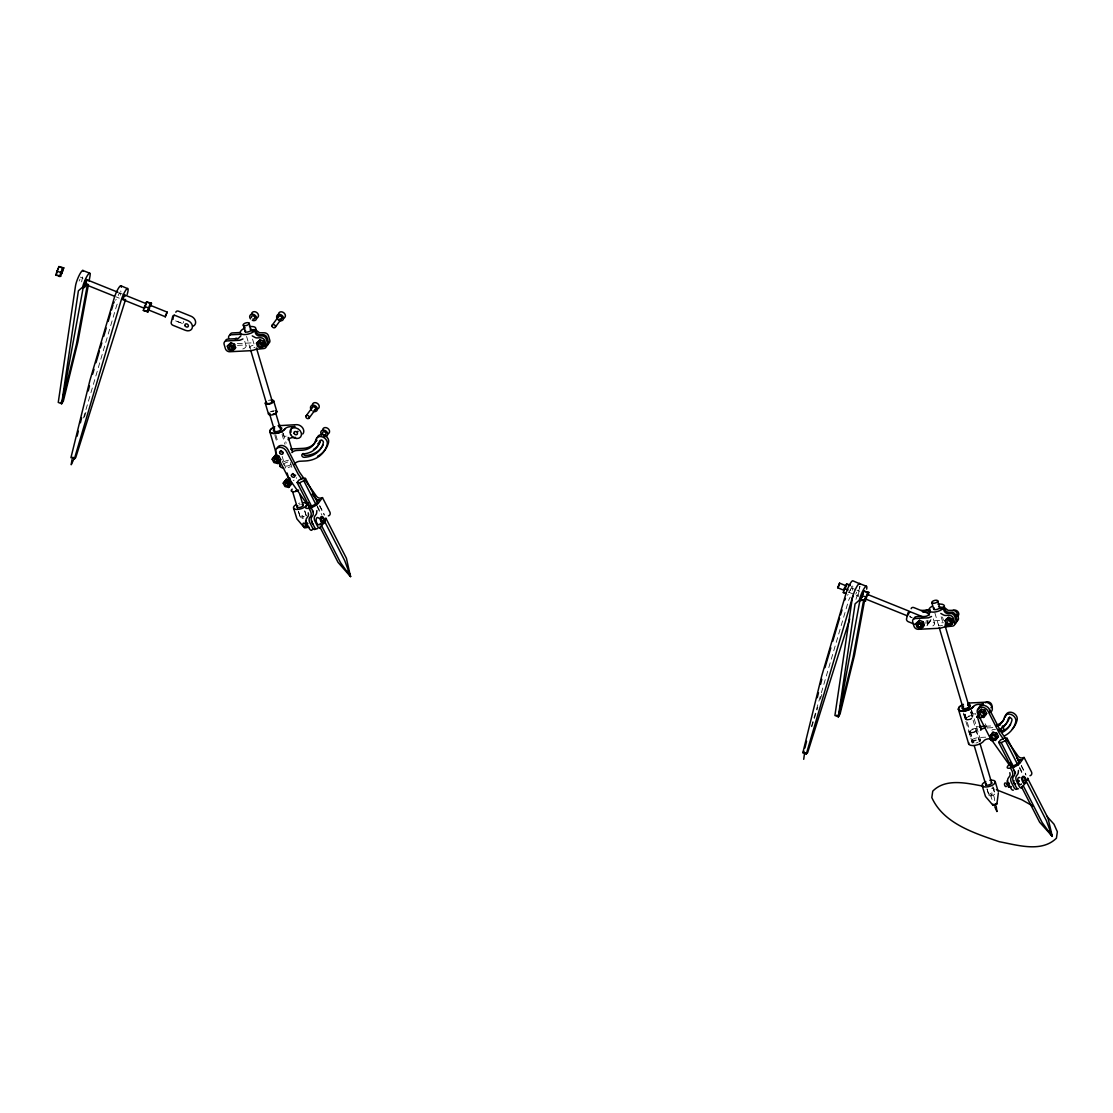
<?xml version="1.0" encoding="UTF-8"?>
<svg xmlns="http://www.w3.org/2000/svg" width="1113" height="1113" viewBox="0 0 1113 1113"><rect width="100%" height="100%" fill="white"/><g stroke="black" fill="none" stroke-linecap="round" stroke-linejoin="round"><path stroke-width="0.75" stroke-dasharray="5 3.75" d="M851.57 586.245L852.614 590.252M81.639 281.867L83.211 273.339M857.998 596.651L859.876 586.412M183.283 322.895L183.728 321.504M83.475 417.973L116.406 306.284A3.729 0.71 -68 0 1 118.284 302.124M811.474 726.344L848.329 601.326A3.729 0.71 -68 0 1 850.207 597.152M84.421 417.138L86.424 410.641M811.822 726.789L817.846 707.312M820.364 699.187L822.368 692.703M855.953 599.364L859.083 589.57A9.683 1.85 -68 0 0 859.932 586.106M80.011 279.14L79.12 281.033M856.676 592.213L855.8 594.119M848.982 592.45L850.443 589.542M926.99 625.548L930.176 621.207M237.306 343.597L254.14 342.762M237.472 345.378L243.9 345.058A3.729 1.6 -16.5 0 1 246.112 346.268A9.391 4.021 -16.5 0 1 245.472 347.284A3.729 1.6 -16.5 0 1 241.841 349.245M282.159 430.828L283.759 436.213L286.917 436.059M925.877 621.165L942.711 620.331M924.43 623.03L932.471 622.626A3.729 1.6 -16.5 0 1 934.683 623.823A9.391 4.021 -16.5 0 1 934.057 624.838A3.729 1.6 -16.5 0 1 932.638 626.007M970.731 708.397L972.331 713.781L975.503 713.628M985.673 726.233L992.003 725.913M987.996 727.902L990.64 727.777A21.147 16.625 36.3 0 0 992.879 727.526M985.701 737.168L979.357 737.474A8.083 3.464 -16.5 0 0 969.437 741.536M991.558 788.185L994.841 789.242M80.331 277.109L83.058 278.208M119.648 292.956L123.724 294.597M851.57 587.984L855.647 589.64M857.01 590.182L859.723 591.281M182.407 323.493L176.188 320.989A2.49 1.962 36.3 0 1 175.506 320.6M116.086 296.879L119.258 298.159M175.645 320.892L181.739 323.34M848.329 592.046L858.276 596.053M909.446 616.685L912.493 617.91M994.688 800.637C994.02 790.383 987.885 792.887 992.949 801.277M991.001 794.682L992.726 794.042M302.416 517.128C308.176 516.154 297.797 515.569 303.39 520.425M1021.275 765.382L1025.852 774.245M319.681 505.525L324.259 514.401M1021.247 765.925L1025.977 775.135M1019.564 767.177L1022.708 773.312M1019.536 768.248L1021.901 772.853M985.172 723.756L988.163 729.613M319.654 506.067L324.37 515.277M317.177 505.775L321.894 514.999M317.163 506.86L321.101 514.54M282.076 460.977L284.316 465.359M120.691 295.209L119.675 292.789M992.977 787.239L994.841 793.472M304.865 511.229L306.27 515.903M971.719 710.4L980.609 740.493M970.939 712.195L972.317 716.814M976.143 729.738L979.343 740.521M942.53 617.061L943.476 620.289M970.633 711.93L979.482 741.815M992.782 786.654L994.744 793.291M941.139 616.685L943.045 623.141M965.068 714.184L966.432 718.803M970.272 731.728L973.458 742.51M934.837 612.79L938.774 626.076M964.86 714.073L973.221 742.301M987.008 788.797L988.984 795.447M963.427 712.974L972.192 742.51M963.83 714.449L965.208 719.068M969.033 731.992L972.233 742.761M933.334 618.884L934.642 623.308M283.272 433.388L286.194 443.238M282.048 434.362L284.998 444.324M290.423 462.591L292.886 470.896M304.698 510.742L306.172 515.722A3.116 1.336 -16.5 0 0 302.973 515.5A3.116 1.336 -16.5 0 0 300.287 517.42M252.554 339.117L254.474 345.587M246.585 336.418L250.188 348.508M275.787 434.849L278.25 443.155M282.187 456.441L285.638 468.058M298.437 511.229L300.399 517.879A3.116 1.336 -16.5 0 0 303.459 518.143M274.855 435.406L277.29 443.614M244.749 341.315L246.056 345.74M987.092 789.173L988.887 795.266M298.521 511.618L300.301 517.698M852.683 585.981L852.85 587.052M120.761 290.952L120.927 292.023M290.813 464.594A4.355 1.864 -16.5 0 1 284.858 466.027M283.926 464.135A4.355 1.864 -16.5 0 1 287.808 462.006M283.759 436.213A8.083 3.464 -16.5 0 1 285.777 436.296M290.437 466.709A8.083 3.464 -16.5 0 1 288.156 467.446M284.038 461.7A8.083 3.464 -16.5 0 1 288.531 460.198M254.947 347.2A3.116 1.336 -16.5 0 1 253.889 347.757M250.481 348.119A3.116 1.336 -16.5 0 1 250.787 346.199A3.116 1.336 -16.5 0 1 254.807 345.183M271.697 411.81A3.116 1.336 -16.5 0 1 273.826 411.337M270.111 411.963A4.355 1.864 -16.5 0 1 274.285 410.711M268.497 400.471A4.355 1.864 -16.5 0 1 270.25 400.026M296.392 477.574A4.355 1.864 -16.5 0 1 296.267 478.409M294.055 480.134A4.355 1.864 -16.5 0 1 293.22 480.468M119.091 293.262A5.955 1.141 -68 0 1 118.228 295.557M116.225 299.341A5.955 1.141 -68 0 1 115.432 300.176M298.521 503.452A6.845 2.936 -16.5 0 1 299.898 503.034M299.383 504.857A3.116 1.336 -16.5 0 1 300.315 504.592M851.014 588.29A5.955 1.141 -68 0 1 850.151 590.586M848.148 594.37A5.955 1.141 -68 0 1 847.355 595.205M972.512 743.178A4.355 1.864 -16.5 0 1 976.602 739.533A4.355 1.864 -16.5 0 1 980.108 741.536M972.331 713.781A8.083 3.464 -16.5 0 1 975.934 714.296M976.171 726.706A8.083 3.464 -16.5 0 1 978.188 726.775M995.509 729.321A25.376 19.951 36.3 0 1 993.088 729.572A1.989 1.558 36.3 0 0 991.892 730.295M974.098 742.941A3.116 1.336 -16.5 0 1 974.209 741.091A3.116 1.336 -16.5 0 1 978.174 739.978A3.116 1.336 -16.5 0 1 979.023 741.564M978.035 742.274A3.116 1.336 -16.5 0 1 975.962 742.983M911.505 617.395A2.49 1.962 36.3 0 1 909.878 615.851M926.99 620.289A6.219 4.883 36.3 0 1 926.28 626.285M930.927 619.287A6.219 4.883 36.3 0 1 925.167 622.779M942.474 625.325A3.116 1.336 -16.5 0 1 938.829 625.576A3.116 1.336 -16.5 0 1 939.511 623.656A3.116 1.336 -16.5 0 1 943.393 622.751M967.809 719.36A3.116 1.336 -16.5 0 0 972.372 717.134A3.116 1.336 -16.5 0 0 967.934 716.939A3.116 1.336 -16.5 0 0 967.809 719.36M967.002 719.972A4.355 1.864 -16.5 0 0 973.569 716.953A4.355 1.864 -16.5 0 0 967.545 716.508A4.355 1.864 -16.5 0 0 967.002 719.972M971.635 732.284A3.116 1.336 -16.5 0 0 976.212 730.058A3.116 1.336 -16.5 0 0 971.774 729.864A3.116 1.336 -16.5 0 0 971.635 732.284M970.842 732.897A4.355 1.864 -16.5 0 0 977.409 729.878A4.355 1.864 -16.5 0 0 971.385 729.432A4.355 1.864 -16.5 0 0 970.842 732.897M990.167 795.906A3.116 1.336 -16.5 0 0 994.855 793.75A3.116 1.336 -16.5 0 0 990.556 793.43A3.116 1.336 -16.5 0 0 990.167 795.906"/><path stroke-width="1.5" d="M998.361 792.79L996.928 803.739M276.664 454.744L269.847 431.774L270.64 429.507L273.826 427.225M968.644 743.804L958.432 709.329L959.211 707.075L962.397 704.793M316.857 510.575L316.704 512.397A4.563 2.379 75.3 0 1 316.37 513.956L314.729 516.307A3.729 1.948 75.3 0 0 314.979 521.301L317.581 526.379A3.729 1.948 75.3 0 0 320.001 528.091L325.413 519.854M1018.451 770.433L1018.298 772.255A4.563 2.379 75.3 0 1 1017.978 773.813L1016.336 776.164A3.729 1.948 75.3 0 0 1016.572 781.159L1019.174 786.237A3.729 1.948 75.3 0 0 1021.595 787.948L1025.143 783.218M83.767 286.361L84.157 284.525L83.767 286.361A5.955 1.141 -68 0 0 85.993 285.276A3.729 0.71 -68 0 1 86.647 284.218M860.446 599.434L860.836 597.611L860.446 599.434A5.955 1.141 -68 0 0 861.685 599.935M309.15 527.353L307.035 527.395L305.338 524.07L305.741 520.703M320.892 520.119L321.198 517.656L322.728 517.615L323.98 520.049L323.688 522.512L322.144 522.554L319.946 518.352L322.728 517.615M1010.743 787.211L1008.628 787.253L1006.931 783.928L1007.335 780.547M1025.574 779.907L1025.282 782.369L1023.737 782.411L1022.499 779.976L1022.791 777.514L1024.336 777.472L1025.574 779.907L1022.791 780.644M71.969 459.641L71.232 464.733L73.388 460.086M804.407 754.211L803.711 759.303M83.35 271.029A9.683 1.85 -68 0 0 79.593 274.535A9.683 1.85 -68 0 0 75.503 285.874L58.252 402.405L61.646 403.769L78.397 290.799L82.599 287.126A9.683 1.85 -68 0 1 87.704 275.05A9.683 1.85 -68 0 1 90 276.08L89.068 281.144M860.001 583.949A9.683 1.85 -68 0 0 856.175 587.789A9.683 1.85 -68 0 0 852.182 598.947L834.917 715.478L838.312 716.842L855.076 603.872L859.278 600.199A9.683 1.85 -68 0 1 864.37 588.123A9.683 1.85 -68 0 1 866.679 589.153M87.092 280.907C86.995 277.207 83.586 287.919 86.383 282.897M125.046 296.211C125.324 292.636 121.637 301.47 123.877 299.077M861.949 596.457L862.06 597.5M83.322 286.904L61.883 403.379L76.421 344.251L87.343 284.9A3.729 0.71 -68 0 0 87.398 284.01M88.456 284.511L77.896 341.914L63.358 401.042L61.646 403.769M860.001 599.977L838.562 716.452L853.087 657.324L863.702 599.67M144.523 307.661L146.318 303.779M150.185 306.423L150.227 305.282L148.488 309.873M861.963 596.387L861.921 597.528M55.65 275.078L58.864 266.564L63.803 267.885L60.589 276.4L55.65 275.078L56.819 274.869M59.42 276.594L62.634 268.094L63.803 267.885M77.103 436.199L78.341 431.176M80.4 422.801L81.639 417.765M88.219 390.955L89.457 385.919M143.327 310.416L148.266 311.737L143.327 310.416L146.54 301.915L151.479 303.223L150.798 305.992M147.111 311.946L150.311 303.432L151.479 303.223M849.706 618.953L807.69 752.499L806.271 754.044L802.876 752.68L821.811 675.577L846.103 593.173A9.683 1.85 -68 0 1 849.887 584.102A9.683 1.85 -68 0 1 853.031 580.875L859.25 583.56M804.922 748.006L806.563 741.3M817.262 697.712L818.5 692.689M820.559 684.314L821.797 679.278M845.824 593.591L843.306 592.575L844.322 588.429L846.52 584.075L850.193 584.881M860.669 599.573L865.622 600.895L860.669 599.573L863.883 591.073L868.822 592.38L868.14 595.149M868.822 592.38L867.653 592.589L864.453 601.103L854.561 654.987L840.037 714.115L838.312 716.842M929.745 612.484C928.854 618.661 920.381 615.712 916.444 616.672A3.729 2.936 36.3 0 0 913.954 618.814M907.93 615.002L909.864 611.607M844.6 589.375L846.423 585.911M92.56 374.26L94.021 369.307M95.968 362.713L99.377 351.152M100.351 347.854L101.812 342.887M103.759 336.293L106.194 328.029M108.142 321.434L110.577 313.17M111.55 309.873L113.011 304.92M121.345 287.265A9.683 1.85 -68 0 0 118.785 287.711A9.683 1.85 -68 0 0 114.18 298.131L89.875 380.535L70.954 457.638L74.348 459.001L120.969 300.872A9.683 1.85 -68 0 1 126.687 289.018A9.683 1.85 -68 0 1 127.146 294.528M824.97 667.647L830.813 647.836M832.761 641.227L839.578 618.118M840.552 614.821L842.012 609.868M806.271 754.044L852.892 595.914M839.216 585.174L839.55 583.142L837.658 587.747L844.002 590.307M125.588 299.425L75.767 457.471L74.348 459.001M240.965 335.75L238.238 338.547L227.873 339.103A3.729 2.936 36.3 0 0 225.369 341.26M1027.007 779.712L1025.546 782.745M57.292 270.821L57.222 272.852M173.072 317.205L173.044 319.306M149.615 308.051L149.128 309.052M862.533 594.759L863.034 593.758M173.378 316.495L174.268 315.104M85.103 281.033L85.562 280.156M838.799 586.203L837.658 587.747M862.672 594.467L863.132 593.591M57.751 269.736L58.46 268.595M866.471 598.21L865.705 599.044L867.667 594.787M860.586 598.251L859.904 598.961M227.316 346.143L231.017 342.721L234.593 344.293L235.608 347.715L234.467 349.273L231.907 351.138L228.332 349.579L227.316 346.143L231.017 342.721M234.467 349.273L233.452 345.837L234.593 344.293M256.505 343.194L260.205 339.771L263.795 341.343L264.811 344.766L263.67 346.324L261.11 348.188L257.52 346.63L256.505 343.194L260.205 339.771M272.142 325.233L278.473 316.621M263.67 346.324L262.654 342.887L263.795 341.343M275.314 327.18L281.645 318.568M261.11 348.188L264.811 344.766M272.17 459.238L275.287 455.287L278.973 456.205L280.685 459.53L277.568 463.481L273.881 462.563L272.17 459.238L273.311 457.693M275.287 455.287L274.146 456.831L277.833 457.749L279.544 461.074L280.685 459.53M306.117 415.859L312.447 407.247M277.833 457.749L278.973 456.205M309.038 418.168A1.864 1.461 36.3 0 0 307.647 415.455A1.864 1.461 36.3 0 0 306.033 417.417A1.864 1.461 36.3 0 0 309.038 418.168L315.382 409.556M277.568 463.481L278.709 461.937M283.231 483.195L286.347 479.23L290.034 480.162L291.731 483.487L290.59 485.031L288.893 481.706L285.206 480.788L283.231 483.195L284.928 486.52L288.615 487.438L291.731 483.487M285.206 480.788L286.347 479.23M288.893 481.706L290.034 480.162M288.615 487.438L289.756 485.894M310.485 508.613L297.101 482.499L298.813 480.176L303 478.145L305.477 478.423L318.081 502.993M297.101 482.499L299.592 482.792L303.779 480.746L305.477 478.423M308.802 502.7L306.075 506.401A6.219 2.059 -27.1 0 0 308.927 508.154L310.471 511.159A3.729 1.948 75.3 0 1 310.708 516.14L309.609 517.656A3.729 1.948 75.3 0 0 309.845 522.651L312.447 527.729A3.729 1.948 75.3 0 0 315.424 528.995M308.927 508.154L310.346 506.234A4.981 1.656 -27.1 0 1 308.899 504.829M328.363 515.889A3.729 2.936 36.3 0 0 329.838 511.952L322.478 497.608L318.388 503.159A6.219 2.059 -27.1 0 1 310.986 507.611L312.391 505.692A4.981 1.656 -27.1 0 0 317.08 502.686A4.981 1.656 -27.1 0 0 316.454 500.85M312.725 528.981L311.793 530.247A3.729 1.948 75.3 0 1 309.372 528.536L306.757 523.458A3.729 1.948 75.3 0 1 306.52 518.463L308.162 516.126A4.563 2.379 75.3 0 0 308.496 514.554L308.231 512.856M915.888 623.711L919.588 620.289L923.164 621.847L924.193 625.283L923.053 626.828L920.493 628.706L916.903 627.134L915.888 623.711L919.588 620.289M923.053 626.828L922.037 623.405L923.164 621.847M920.493 628.706L924.193 625.283M946.106 624.184L945.09 620.762L946.231 619.204L948.791 617.339L952.366 618.898L953.382 622.334L952.241 623.878L949.681 625.756L947.302 624.713M945.09 620.762L948.791 617.339M952.241 623.878L951.225 620.456L952.366 618.898M949.681 625.756L950.822 624.212M979.245 715.409L978.104 713.196L979.245 711.638M985.478 715.033L986.619 713.489L984.908 710.15L981.221 709.231L980.094 710.79L983.781 711.708L985.478 715.033L983.502 717.44L981.04 716.828M983.781 711.708L984.908 710.15M983.502 717.44L986.619 713.489M991.029 738.378L989.888 736.166L991.029 734.622M997.262 738.002L998.403 736.458L996.692 733.133L993.005 732.201L991.864 733.759L995.551 734.677L997.262 738.002L995.272 740.409L991.586 739.491M995.551 734.677L996.692 733.133M995.272 740.409L998.403 736.458M1011.3 766.927L998.709 742.357L1000.42 740.034L1004.608 738.002L1007.084 738.281L1019.675 762.85M998.709 742.357L1001.185 742.649L1005.373 740.604L1007.084 738.281M1010.395 762.558L1007.668 766.259A6.219 2.059 -27.1 0 0 1010.534 768.012L1012.065 771.017A3.729 1.948 75.3 0 1 1012.301 775.998L1011.202 777.514A3.729 1.948 75.3 0 0 1011.439 782.509L1014.04 787.587A3.729 1.948 75.3 0 0 1017.018 788.853M1010.534 768.012L1011.94 766.092A4.981 1.656 -27.1 0 1 1011.453 763.629M1029.97 775.747A3.729 2.936 36.3 0 0 1031.431 771.81L1024.085 757.452L1019.995 763.017A6.219 2.059 -27.1 0 1 1012.58 767.469L1013.999 765.549A4.981 1.656 -27.1 0 0 1018.673 762.544A4.981 1.656 -27.1 0 0 1018.047 760.708M995.495 804.156L994.452 804.713M995.69 804.115L994.521 804.629M1021.539 786.891L1039.639 822.215L1052.258 836.308L1048.015 818.138L1027.549 778.21M269.847 431.774L270.473 432.651C275.384 434.752 281.812 432.623 285.192 428.63A3.729 1.6 -16.5 0 1 289.756 426.78L295.042 426.516A6.219 4.883 36.3 0 0 290.855 430.494L291.063 432.192M958.432 709.329L959.058 710.205C963.969 712.306 970.397 710.191 973.764 706.199A3.729 1.6 -16.5 0 1 978.327 704.348L983.614 704.084A6.219 4.883 36.3 0 0 979.426 708.049M978.104 713.196L981.221 709.231M989.888 736.166L993.005 732.201M802.876 752.68L804.101 751.358M996.914 811.474L996.205 806.369M1025.574 781.729L1027.981 778.446M233.048 349.593L235.608 347.715M242.94 338.95L239.768 340.258L226.496 340.968A3.729 2.936 36.3 0 0 224.116 344.362L225.396 348.675A3.729 2.936 36.3 0 0 229.695 351.736L249.896 350.734A8.083 3.464 -16.5 0 0 255.559 349.426L263.739 348.55A3.729 2.936 36.3 0 0 266.132 345.155L264.852 340.842A3.729 2.936 36.3 0 0 260.553 337.782L256.686 337.907A4.73 3.715 36.3 0 1 254.766 337.295L252.248 335.889M931.525 616.519L928.339 617.826L915.081 618.536A3.729 2.936 36.3 0 0 912.702 621.93L913.982 626.243A3.729 2.936 36.3 0 0 918.267 629.304L938.468 628.302A8.083 3.464 -16.5 0 0 944.144 626.995L952.325 626.118A3.729 2.936 36.3 0 0 954.704 622.71L953.424 618.411A3.729 2.936 36.3 0 0 949.125 615.336L945.257 615.475A4.73 3.715 36.3 0 1 943.337 614.863L940.819 613.458M322.687 522.595L326.387 518.588A4.981 1.656 -27.1 0 0 325.441 518.338M167.159 312.099L165.267 316.704L167.159 312.099L149.698 305.073M305.352 527.006L306.659 526.95M72.888 457.179L73.792 458.18M322.478 497.608L320.836 498.04A3.729 2.936 36.3 0 1 316.454 496.217L299.383 472.023L287.933 449.694A6.219 4.883 36.3 0 0 282.326 445.52A6.219 4.883 36.3 0 0 277.193 448.066M316.468 500.683L319.473 499.89A3.729 2.936 36.3 0 1 315.09 498.068L312.238 494.033M305.338 524.07L307.898 523.402M321.198 520.787L323.98 520.049M1024.085 757.452L1022.43 757.897A3.729 2.936 36.3 0 1 1018.061 756.075L1000.977 731.881L989.527 709.551M1018.061 760.541L1021.066 759.748A3.729 2.936 36.3 0 1 1016.684 757.925M1006.931 783.928L1009.491 783.26M1008.628 787.253L1011.202 786.585M806.049 753L804.741 752.819M843.306 592.575L844.475 592.38M278.306 425.723L296.406 424.665A6.219 4.883 36.3 0 1 302.68 427.949A6.219 4.883 36.3 0 1 302.792 433.987M61.243 402.35L60.672 402.405M250.022 329.031A3.116 1.336 -16.5 0 1 251.065 329.796L255.67 329.573L256.31 331.716A3.742 2.949 36.3 0 0 260.623 334.776L262.835 334.679A3.729 2.936 36.3 0 1 267.12 337.74L268.4 342.053A3.729 2.936 36.3 0 1 266.021 345.447M265.117 346.686A3.729 2.936 36.3 0 0 267.496 343.291L266.216 338.978A3.729 2.936 36.3 0 0 261.917 335.917L259.719 336.029A3.742 2.949 36.3 0 1 255.392 332.968L254.752 330.811L250.161 331.034A3.116 1.336 -16.5 0 1 246.126 332.064A3.116 1.336 -16.5 0 1 245.583 330.352M240.227 332.523L232.422 332.912A3.729 2.936 36.3 0 0 229.932 335.055M240.7 334.29L231.059 334.776A3.729 2.936 36.3 0 0 228.68 338.171M295.585 437.423L292.942 437.548A3.729 1.6 -16.5 0 0 288.17 439.677A8.083 3.464 -16.5 0 0 288.323 437.492L292.163 450.417M290.757 448.984L303.432 448.344A21.147 16.625 36.3 0 0 316.635 439.705M938.593 606.599A3.116 1.336 -16.5 0 1 939.65 607.364L944.241 607.128L944.881 609.284A3.742 2.949 36.3 0 0 949.208 612.345L951.406 612.247A3.729 2.936 36.3 0 1 955.705 615.308L956.985 619.621A3.729 2.936 36.3 0 1 954.606 623.016M954.898 623.948A3.729 2.936 36.3 0 0 956.067 620.859L954.787 616.546A3.729 2.936 36.3 0 0 950.502 613.486L948.304 613.583A3.742 2.949 36.3 0 1 943.963 610.522L943.337 608.366L938.732 608.602A3.116 1.336 -16.5 0 1 934.711 609.632A3.116 1.336 -16.5 0 1 934.155 607.921M921.008 610.481L930.371 610.007M922.844 612.178L929.953 611.858M968.073 703.096A8.083 3.464 -16.5 0 1 969.145 703.013L984.991 702.22A6.219 4.883 36.3 0 1 991.252 705.503A6.219 4.883 36.3 0 1 991.377 711.555M979.329 726.552L985.673 726.233M991.196 738.684L988.553 738.809A3.729 1.6 -16.5 0 0 983.781 740.938A8.083 3.464 -16.5 0 1 974.432 745.446A8.083 3.464 -16.5 0 1 968.7 742.719M1052.258 836.308L1048.488 830.868M1052.008 836.433L1049.962 830.145M983.475 786.237C967.183 783.232 945.758 777.876 932.75 791.148L931.818 797.562C943.434 823.509 974.32 833.122 999.251 841.706C1017.352 845.059 1041.448 852.864 1056.418 838.2L1057.35 831.787L1053.997 824.204L1046.61 815.982M837.519 715.478L836.781 715.172M996.469 789.785L1021.929 799.816L1032.92 806.09M82.696 270.431L89.624 273.144M859.361 583.504L866.29 586.217M58.864 266.564L62.634 268.094M146.54 301.915L150.311 303.432M846.52 584.075L850.29 585.591M863.883 591.073L867.653 592.589M86.244 279.488L117.978 292.274M124.322 294.834L146.526 303.793M839.55 583.142L845.894 585.702M868.098 594.648L909.349 611.274M923.178 616.978L910.712 611.955A2.49 1.962 36.3 0 0 907.971 612.999L906.539 618.856A2.49 1.962 36.3 0 0 908.319 621.722L914.552 624.24M56.666 270.918L60.45 272.448M144.356 306.27L148.126 307.786M844.322 588.429L848.106 589.946M861.699 595.427L865.469 596.944M84.351 284.093L114.5 296.239M122.43 299.439L144.648 308.398M147.82 309.664L165.267 316.704M864.634 598.613L907.457 615.879M58.071 275.384L60.589 276.4M121.108 285.832L127.327 288.517M947.65 618.884L951.225 620.456M918.448 621.833L922.037 623.405M259.065 341.329L262.654 342.887M229.876 344.279L233.452 345.837M982.111 785.555L985.492 796.463L992.824 805.102M293.54 508.001L296.907 518.895L304.252 527.534M944.895 607.921L948.151 610.369L952.77 610.383A3.729 2.936 36.3 0 1 957.069 613.444L958.349 617.757A3.729 2.936 36.3 0 1 956.957 620.943M256.31 330.366L259.566 332.801L264.198 332.815A3.729 2.936 36.3 0 1 268.497 335.889L269.777 340.188A3.729 2.936 36.3 0 1 269.165 342.874M1003.397 739.115L999.613 733.745L988.163 711.416A6.219 4.883 36.3 0 0 980.358 707.312A6.219 4.883 36.3 0 0 977.798 713.906L989.805 737.321L1009.769 765.591M301.804 479.258L298.006 473.888L286.57 451.558A6.219 4.883 36.3 0 0 278.751 447.454A6.219 4.883 36.3 0 0 276.205 454.062L277.707 456.984M308.162 505.733L288.197 477.463L279.21 459.906M346.894 571.011L350.484 576.576L346.421 558.281L325.956 518.352M1005.373 740.604L1017.964 765.174M1025.838 780.533L1046.303 820.462L1052.202 836.378L1042.116 822.493L1023.223 785.639M1001.185 742.649L1013.776 767.219M1011.94 766.092L1015.529 773.076M303.779 480.746L316.37 505.316M324.245 520.675L344.71 560.604L350.609 576.52L348.926 571.832M299.592 482.792L312.183 507.361M320.836 524.251L340.522 562.635L350.484 576.576L338.046 562.357L319.932 527.033M310.346 506.234L313.212 511.827M994.772 806.8L996.928 811.488M977.381 716.675L980.734 727.972M995.217 781.618L998.055 791.218M969.145 703.013L969.993 705.879M937.647 600.686L939.622 607.322M945.034 625.589L969.145 706.95M979.983 743.484L991.794 783.329M931.873 602.829L933.849 609.465M939.261 627.732L963.385 709.092M974.209 745.627L986.021 785.472M273.659 400.861L276.859 411.629M249.062 323.118L251.037 329.754M256.449 348.021L272.198 401.153M275.648 412.784L280.573 429.381M299.773 494.144L303.223 505.761M243.302 325.26L245.263 331.911M250.675 350.178L266.438 403.309M269.388 413.271L275.301 433.194M287.112 473.039L289.074 479.689M292.524 491.306L297.449 507.918M265.325 403.365L268.525 414.133M278.612 461.311L280.059 466.236M1009.825 772.7L1010.089 774.411A4.563 2.379 75.3 0 1 1009.755 775.984L1008.128 778.321A3.729 1.948 75.3 0 0 1008.364 783.315L1010.966 788.394A3.729 1.948 75.3 0 0 1013.387 790.105M279.196 427.309A4.355 1.864 -16.5 0 1 281.255 429.562A4.355 1.864 -16.5 0 1 275.05 431.621A4.355 1.864 -16.5 0 1 274.619 428.825M298.089 431.635A1.864 1.461 36.3 0 1 297.338 431.357M284.984 428.908A8.083 3.464 -16.5 0 1 272.142 433.347A8.083 3.464 -16.5 0 1 274.841 426.766M278.361 425.723A8.083 3.464 -16.5 0 1 280.559 425.444M291.189 449.652A8.083 3.464 -16.5 0 1 292.009 452.601A3.729 1.6 -16.5 0 1 296.781 450.473L302.054 450.209A21.147 16.625 36.3 0 0 315.897 439.607A6.219 4.883 36.3 0 1 322.742 436.992A6.219 4.883 36.3 0 1 327.222 444.157A33.585 26.392 36.3 0 1 305.254 460.977L299.967 461.241A3.729 1.6 -16.5 0 0 295.195 463.37A8.083 3.464 -16.5 0 1 294.124 464.566M283.718 467.975A8.083 3.464 -16.5 0 1 280.114 465.164M320.447 441.402A25.376 19.951 36.3 0 1 313.449 449.499M323.118 445.075A29.355 23.081 36.3 0 1 305.532 455.467A1.989 1.558 36.3 0 1 303.181 453.436M317.511 456.316A33.585 26.392 36.3 0 0 328.585 442.292A6.219 4.883 36.3 0 0 324.106 435.127A6.219 4.883 36.3 0 0 317.261 437.757M175.84 312.252A2.49 1.962 36.3 0 1 178.581 311.209L191.046 316.231A6.219 4.883 36.3 0 1 195.498 321.212A6.219 4.883 36.3 0 1 193.245 326.081M235.177 338.755A1.864 1.461 36.3 0 1 237.25 338.644M268.372 343.388A3.729 2.936 36.3 0 1 267.384 343.597M249.437 326.679A8.083 3.464 -16.5 0 1 255.67 329.573M254.752 330.811A8.083 3.464 -16.5 0 1 242.078 334.276A8.083 3.464 -16.5 0 1 245.263 327.862M262.209 344.71A1.864 1.461 36.3 0 1 259.816 341.997M233.452 347.367A1.864 1.461 36.3 0 1 230.349 345.42M278.389 317.678A1.864 1.461 36.3 0 1 279.878 315.981A1.864 1.461 36.3 0 1 281.798 318.068A1.864 1.461 36.3 0 1 279.641 319.028M277.93 319.626A3.729 2.936 36.3 0 1 278.542 314.436A3.729 2.936 36.3 0 1 283.537 318.318A3.729 2.936 36.3 0 1 278.542 320.113M278.598 315.216A3.729 2.936 36.3 0 1 280.866 311.821A3.729 2.936 36.3 0 1 285.192 314.659A3.729 2.936 36.3 0 1 283.231 318.248M295.613 475.265A1.864 1.461 36.3 0 1 292.747 473.512M283.147 452.462A1.864 1.461 36.3 0 1 280.963 450.528M317.469 528.452A3.729 1.948 75.3 0 1 314.492 527.186L311.89 522.108A3.729 1.948 75.3 0 1 311.654 517.114L312.767 515.611A3.729 1.948 75.3 0 0 312.516 510.617M313.296 524.348A1.864 0.974 75.3 0 1 312.238 523.096A1.864 0.974 75.3 0 1 312.155 521.218M271.266 400.569A3.116 1.336 -16.5 0 1 272.115 402.155A3.116 1.336 -16.5 0 1 268.358 403.657A3.116 1.336 -16.5 0 1 266.591 402.433M275.69 412.2A3.116 1.336 -16.5 0 1 275.593 412.561M274.327 413.646A3.116 1.336 -16.5 0 1 272.977 414.189M269.986 414.133A3.116 1.336 -16.5 0 1 269.68 413.563M271.085 399.943A4.355 1.864 -16.5 0 1 273.2 402.141A4.355 1.864 -16.5 0 1 267.12 404.269A4.355 1.864 -16.5 0 1 266.285 401.626M275.732 410.822A4.355 1.864 -16.5 0 1 273.687 414.523A4.355 1.864 -16.5 0 1 268.65 413.299M289.923 480.26A3.116 1.336 -16.5 0 1 290.034 478.409M297.06 490.36A3.116 1.336 -16.5 0 1 295.71 490.903M288.267 480.426A4.355 1.864 -16.5 0 1 289.644 477.908M298.632 490.082A4.355 1.864 -16.5 0 1 292.705 491.723A4.355 1.864 -16.5 0 1 292.204 489.122M113.54 303.39A3.729 0.71 -68 0 1 114.208 301.901M244.234 327.375A1.864 1.461 36.3 0 1 244.373 326.206M251.468 317.525A1.864 1.461 36.3 0 1 252.888 315.828A1.864 1.461 36.3 0 1 254.877 317.775A1.864 1.461 36.3 0 1 252.943 318.972M250.481 318.916A3.729 2.936 36.3 0 1 251.844 314.242A3.729 2.936 36.3 0 1 256.602 317.956A3.729 2.936 36.3 0 1 252.303 320.321M251.552 314.381A3.729 2.936 36.3 0 1 254.404 311.668A3.729 2.936 36.3 0 1 258.355 314.729A3.729 2.936 36.3 0 1 256.31 318.095M312.21 407.706A1.864 1.461 36.3 0 1 313.991 406.843A1.864 1.461 36.3 0 1 315.633 408.554A1.864 1.461 36.3 0 1 314.436 410.015M311.751 410.419A3.729 2.936 36.3 0 1 312.197 405.299A3.729 2.936 36.3 0 1 317.358 408.708A3.729 2.936 36.3 0 1 313.045 411.267M312.35 404.673A3.729 2.936 36.3 0 1 317.65 403.588A3.729 2.936 36.3 0 1 317.706 408.888M317.066 409.055A3.729 2.936 36.3 0 1 316.356 409.083M277.54 460.226A1.864 1.461 36.3 0 1 275.259 458.18M322.7 433.75A1.864 1.461 36.3 0 1 323.716 431.733A1.864 1.461 36.3 0 1 325.97 433.5A1.864 1.461 36.3 0 1 324.161 434.905M319.445 441.555A1.864 1.461 36.3 0 1 318.972 443.419M318.429 443.572A1.864 1.461 36.3 0 1 317.831 443.517M316.217 441.263A1.864 1.461 36.3 0 1 316.857 440.484M321.56 434.78A3.729 2.936 36.3 0 1 322.742 430.175A3.729 2.936 36.3 0 1 327.639 433.43A3.729 2.936 36.3 0 1 324.092 436.463M322.645 430.258A3.729 2.936 36.3 0 1 327.667 428.296A3.729 2.936 36.3 0 1 328.029 433.82M288.977 484.099A1.864 1.461 36.3 0 1 286.347 482.513M304.99 525.837A1.864 0.974 75.3 0 1 303.696 526.477A1.864 0.974 75.3 0 1 302.945 523.875A1.864 0.974 75.3 0 1 304.322 523.527M320.168 523.597A3.729 1.948 75.3 0 1 317.483 524.014A3.729 1.948 75.3 0 1 316.217 518.978A3.729 1.948 75.3 0 1 318.819 518.213M302.597 502.617A6.845 2.936 -16.5 0 1 305.685 506.318A6.845 2.936 -16.5 0 1 295.641 509.337A6.845 2.936 -16.5 0 1 296.044 504.592M307.731 527.019A2.212 0.946 -16.5 0 1 304.865 527.771A2.212 0.946 -16.5 0 1 304.433 526.574M302.04 504.509A3.116 1.336 -16.5 0 1 302.388 506.373A3.116 1.336 -16.5 0 1 298.145 507.542A3.116 1.336 -16.5 0 1 297.797 505.678M306.618 524.626A1.864 0.974 75.3 0 1 306.409 523.75M306.534 522.623A1.864 0.974 75.3 0 1 306.701 522.387M844.934 599.963A3.729 0.71 -68 0 1 845.463 598.432M1008.851 785.472A1.864 0.974 75.3 0 1 1008.601 785.208M1006.458 786.181A1.864 0.974 75.3 0 1 1005.178 786.209A1.864 0.974 75.3 0 1 1004.51 783.914A1.864 0.974 75.3 0 1 1005.554 783.079M1018.896 781.382A1.864 0.974 75.3 0 1 1018.771 780.756M1021.553 783.969A3.729 1.948 75.3 0 1 1017.908 781.479A3.729 1.948 75.3 0 1 1019.981 777.709M992.003 737.432A1.864 1.461 36.3 0 1 993.158 735.47A1.864 1.461 36.3 0 1 995.3 737.39A1.864 1.461 36.3 0 1 993.283 738.587M999.015 729.265A1.864 1.461 36.3 0 1 1000.044 731.269M998.305 724.994A3.729 2.936 36.3 0 1 1000.378 724.911M1002.382 726.024A3.729 2.936 36.3 0 1 1003.481 729.822M1000.517 728.57A3.729 2.936 36.3 0 1 1001.783 731.77M980.094 714.059A1.864 1.461 36.3 0 1 981.388 712.501A1.864 1.461 36.3 0 1 983.461 714.031A1.864 1.461 36.3 0 1 982.334 715.729M985.52 702.748A3.729 2.936 36.3 0 1 990.612 703.04A3.729 2.936 36.3 0 1 990.932 707.785M978.536 709.927A6.219 4.883 36.3 0 1 984.462 705.489A6.219 4.883 36.3 0 1 990.027 712.64M1018.423 788.783A3.729 1.948 75.3 0 1 1016.099 787.044L1013.498 781.966A3.729 1.948 75.3 0 1 1013.247 776.971L1014.36 775.469A3.729 1.948 75.3 0 0 1014.124 770.474M1018.854 781.201A1.864 0.974 75.3 0 1 1018.757 780.408M1015.626 783.719A1.864 0.974 75.3 0 1 1013.999 783.329A1.864 0.974 75.3 0 1 1014.054 780.658M967.948 705.503A3.116 1.336 -16.5 0 1 968.811 707.089A3.116 1.336 -16.5 0 1 965.041 708.591A3.116 1.336 -16.5 0 1 963.288 707.367M967.767 704.863A4.355 1.864 -16.5 0 1 969.743 707.228A4.355 1.864 -16.5 0 1 963.343 709.148A4.355 1.864 -16.5 0 1 963.608 706.115M978.675 715.812A3.729 1.6 -16.5 0 0 976.755 717.231A8.083 3.464 -16.5 0 0 977.186 716.062M973.555 706.463A8.083 3.464 -16.5 0 1 960.714 710.901A8.083 3.464 -16.5 0 1 963.427 704.334M985.353 728.041A3.729 1.6 -16.5 0 0 980.581 730.156A8.083 3.464 -16.5 0 0 979.76 727.22M1002.257 732.424A29.355 23.081 36.3 0 0 1011.954 720.181A1.989 1.558 36.3 0 0 1010.521 717.885A1.989 1.558 36.3 0 0 1008.322 718.72A25.376 19.951 36.3 0 1 998.639 729.919M1004.719 735.735A33.585 26.392 36.3 0 0 1015.807 721.711A6.219 4.883 36.3 0 0 1011.327 714.56A6.219 4.883 36.3 0 0 1004.469 717.175A21.147 16.625 36.3 0 1 996.984 726.26M1009.686 716.855A25.376 19.951 36.3 0 1 1002.034 727.067M1010.521 724.577A29.355 23.081 36.3 0 1 1001.45 731.533M1012.357 729.071A33.585 26.392 36.3 0 0 1017.171 719.861A6.219 4.883 36.3 0 0 1012.691 712.696A6.219 4.883 36.3 0 0 1005.832 715.325A21.147 16.625 36.3 0 1 1005.206 717.259M1004.316 719.068A21.147 16.625 36.3 0 1 996.372 725.161M911.157 608.658A2.49 1.962 36.3 0 1 913.912 607.615L926.364 612.637A6.219 4.883 36.3 0 1 929.466 614.919M989.847 780.324A6.845 2.936 -16.5 0 1 994.493 783.649A6.845 2.936 -16.5 0 1 983.892 786.835A6.845 2.936 -16.5 0 1 985.798 781.535M996.761 803.405A2.212 0.946 -16.5 0 1 994.591 805.283A2.212 0.946 -16.5 0 1 993.019 804.129M991.224 782.258A3.116 1.336 -16.5 0 1 990.514 784.248A3.116 1.336 -16.5 0 1 986.494 785.068A3.116 1.336 -16.5 0 1 986.382 783.246M952.825 610.55A3.729 2.936 36.3 0 1 957.737 611.51A3.729 2.936 36.3 0 1 957.82 615.99M956.512 614.974A3.729 2.936 36.3 0 1 956.916 616.324M947.121 622.724A1.864 1.461 36.3 0 1 948.053 620.72A1.864 1.461 36.3 0 1 950.349 622.306A1.864 1.461 36.3 0 1 948.874 623.934M949.709 619.176A1.864 1.461 36.3 0 1 950.474 619.454M925.905 610.397A3.729 2.936 36.3 0 1 929.925 610.606M938.009 604.248A8.083 3.464 -16.5 0 1 944.241 607.128M943.337 608.366A8.083 3.464 -16.5 0 1 931.386 612.011A8.083 3.464 -16.5 0 1 931.984 606.335M60.617 273.84C62.592 275.134 63.747 264.741 60.617 273.84M172.654 316.593L171.207 322.45A2.49 1.962 36.3 0 0 172.988 325.316L185.454 330.338A6.219 4.883 36.3 0 0 192.312 327.737A6.219 4.883 36.3 0 0 187.847 320.572L175.395 315.549A2.49 1.962 36.3 0 0 172.654 316.593M294.138 433.458A1.864 1.461 36.3 0 0 297.143 434.348A1.864 1.461 36.3 0 0 295.891 431.607A1.864 1.461 36.3 0 0 294.138 433.458M290.618 434.529A6.219 4.883 36.3 0 0 300.621 436.95A6.219 4.883 36.3 0 0 295.919 427.935A6.219 4.883 36.3 0 0 290.618 434.529M321.935 440.317A1.989 1.558 36.3 0 0 319.737 441.151A25.376 19.951 36.3 0 1 303.153 453.867A1.989 1.558 36.3 0 0 301.873 455.69A1.989 1.558 36.3 0 0 304.169 457.318A29.355 23.081 36.3 0 0 323.368 442.612A1.989 1.558 36.3 0 0 321.935 440.317M185.092 325.803A1.864 1.461 36.3 0 0 188.083 326.652A1.864 1.461 36.3 0 0 186.789 323.911A1.864 1.461 36.3 0 0 185.092 325.803M244.276 325.706A3.116 1.336 -16.5 0 0 249.145 323.716A3.116 1.336 -16.5 0 0 245.124 323.146A3.116 1.336 -16.5 0 0 244.276 325.706M272.059 326.29A1.864 1.461 36.3 0 0 274.981 327.57A1.864 1.461 36.3 0 0 274.146 324.759A1.864 1.461 36.3 0 0 272.059 326.29M291.411 475.613A1.864 1.461 36.3 0 0 294.235 477.115A1.864 1.461 36.3 0 0 293.693 474.319A1.864 1.461 36.3 0 0 291.411 475.613M279.627 452.629A1.864 1.461 36.3 0 0 282.465 454.146A1.864 1.461 36.3 0 0 281.923 451.349A1.864 1.461 36.3 0 0 279.627 452.629M258.439 344.905A1.864 1.461 36.3 0 0 261.388 346.073A1.864 1.461 36.3 0 0 260.442 343.291A1.864 1.461 36.3 0 0 258.439 344.905M229.236 347.854A1.864 1.461 36.3 0 0 232.186 349.023A1.864 1.461 36.3 0 0 231.24 346.24A1.864 1.461 36.3 0 0 229.236 347.854M274.355 460.629A1.864 1.461 36.3 0 0 277.36 461.269A1.864 1.461 36.3 0 0 275.857 458.584A1.864 1.461 36.3 0 0 274.355 460.629M285.401 484.586A1.864 1.461 36.3 0 0 288.406 485.226A1.864 1.461 36.3 0 0 286.917 482.541A1.864 1.461 36.3 0 0 285.401 484.586M320.363 518.296A3.729 1.948 75.3 0 0 323.146 523.722A3.729 1.948 75.3 0 0 323.8 518.227A3.729 1.948 75.3 0 0 320.363 518.296M1021.957 778.154A3.729 1.948 75.3 0 0 1024.739 783.58A3.729 1.948 75.3 0 0 1025.407 778.084A3.729 1.948 75.3 0 0 1021.957 778.154M990.487 739.602A1.864 1.461 36.3 0 0 993.492 740.34A1.864 1.461 36.3 0 0 992.1 737.627A1.864 1.461 36.3 0 0 990.487 739.602M978.703 716.619A1.864 1.461 36.3 0 0 981.708 717.37A1.864 1.461 36.3 0 0 980.316 714.657A1.864 1.461 36.3 0 0 978.703 716.619M932.847 603.274A3.116 1.336 -16.5 0 0 937.73 601.27A3.116 1.336 -16.5 0 0 933.71 600.714A3.116 1.336 -16.5 0 0 932.847 603.274M945.452 624.518A1.864 1.461 36.3 0 0 948.373 625.784A1.864 1.461 36.3 0 0 947.539 622.988A1.864 1.461 36.3 0 0 945.452 624.518M917.571 625.395A1.864 1.461 36.3 0 0 920.368 626.981A1.864 1.461 36.3 0 0 919.922 624.184A1.864 1.461 36.3 0 0 917.571 625.395M917.822 625.423A1.864 1.461 36.3 0 0 920.771 626.591A1.864 1.461 36.3 0 0 919.825 623.795A1.864 1.461 36.3 0 0 917.822 625.423"/></g></svg>
